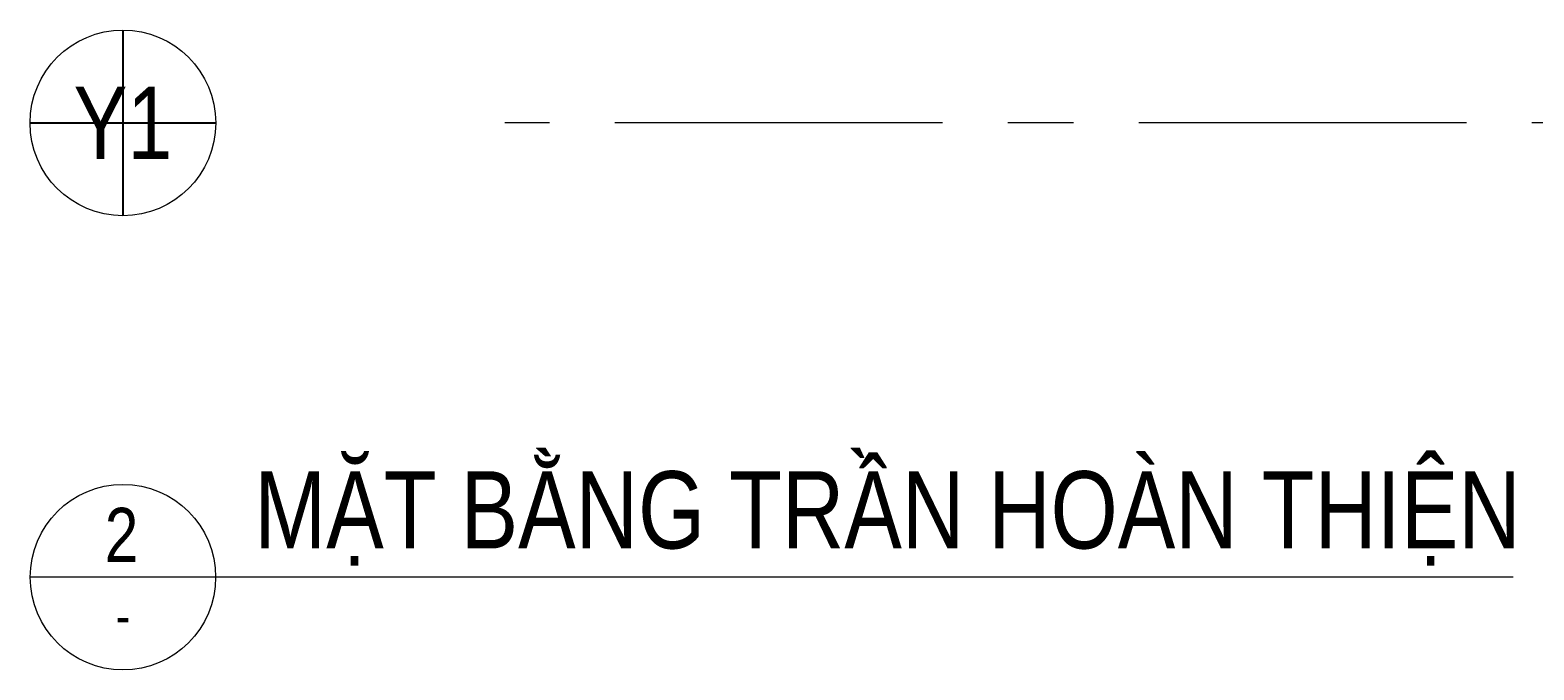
# Model space of a CAD drawing. Header units: millimetres. Extents: x -547695 to 905972, y -1055718 to 167349.
# Drawn here: x -533818 to -526528, y -914070 to -910970 of the extents above; entities that cross this region are included whole.
import ezdxf
from ezdxf.enums import TextEntityAlignment as Align
from ezdxf.xclip import XClip

# ---------------------------------------------------------------- set-up
doc = ezdxf.new("R2010")
doc.units = ezdxf.units.MM
doc.header["$XCLIPFRAME"] = 0
doc.linetypes.add('CENTER', pattern=[50.8, 31.75, -6.35, 6.35, -6.35])
doc.layers.get('DEFPOINTS').update_dxf_attribs({"color": 1, "lineweight": 25})
for name, color, linetype, lineweight in [('A-GRID', 250, 'CENTER', 15), ('A-HEVY', 111, 'Continuous', 35), ('A-SYMBOLS', 10, 'Continuous', 13)]:
    doc.layers.add(name, color=color, linetype=linetype, lineweight=lineweight)
doc.styles.add('VTK_Arial', font='arial.ttf', dxfattribs={"width": 0.8})
doc.styles.add('VTK_Arial_3.5 mm', font='arial.ttf', dxfattribs={"width": 0.8, "height": 3.5})

# ---------------------------------------------------------------- blocks, each defined once
blk = doc.blocks.new('*U327')
blk.add_wipeout([(4.5, 0), (4.465, -0.564), (4.359, -1.119), (4.184, -1.657), (3.943, -2.168), (3.641, -2.645), (3.28, -3.08), (2.868, -3.467), (2.411, -3.799), (1.916, -4.072), (1.391, -4.28), (0.843, -4.42), (0.283, -4.491), (-0.283, -4.491), (-0.843, -4.42), (-1.391, -4.28), (-1.916, -4.072), (-2.411, -3.799), (-2.868, -3.467), (-3.28, -3.08), (-3.641, -2.645), (-3.943, -2.168), (-4.184, -1.657), (-4.359, -1.119), (-4.465, -0.564), (-4.5, 0), (-4.465, 0.564), (-4.359, 1.119), (-4.184, 1.657), (-3.943, 2.168), (-3.641, 2.645), (-3.28, 3.08), (-2.868, 3.467), (-2.411, 3.799), (-1.916, 4.072), (-1.391, 4.28), (-0.843, 4.42), (-0.283, 4.491), (0.283, 4.491), (0.843, 4.42), (1.391, 4.28), (1.916, 4.072), (2.411, 3.799), (2.868, 3.467), (3.28, 3.08), (3.641, 2.645), (3.943, 2.168), (4.184, 1.657), (4.359, 1.119), (4.465, 0.564)])
blk.add_circle((0, 0), 4.5)
at = {"layer": 'DEFPOINTS', "color": 250}
for p, q in [((0, 4.5), (0, -4.5)), ((-4.5, 0), (4.5, 0))]:
    blk.add_line(p, q, dxfattribs=at)
at = {"color": 7, "style": 'VTK_Arial_3.5 mm', "width": 0.8}
blk.add_attdef('X12', text='', height=3.5, dxfattribs=at).set_placement((0, 0), align=Align.MIDDLE_CENTER)
blk = doc.blocks.new('Ư4RGH56YH')
at = {"layer": 'A-SYMBOLS', "xscale": 100, "yscale": 100, "zscale": 100}
blk.add_blockref('*U327', (-35225.7, -33632.3), dxfattribs=at).add_auto_attribs({'X12': 'Y1'})
blk = doc.blocks.new('*U132')
for p, q in [((0, 0), (-14.5, 0)), ((81.464, 0), (0, 0))]:
    blk.add_line(p, q)
blk.add_circle((-8.5, 0), 6)
at = {"color": 7, "style": 'VTK_Arial', "width": 0.8}
blk.add_attdef('SECTION', (0, 1.855), '', height=5, dxfattribs=at)
blk.add_attdef('MARK', text='', height=3.5, dxfattribs=at).set_placement((-8.588, 0.987), align=Align.CENTER)
at = {"color": 7, "linetype": 'Continuous', "style": 'VTK_Arial', "width": 0.8}
blk.add_attdef('REF', text='', height=2.5, dxfattribs=at).set_placement((-8.492, -3.754), align=Align.CENTER)
at = {"color": 7, "linetype": 'Continuous', "style": 'VTK_Arial', "width": 0.8, "flags": 8}
blk.add_attdef('SCALE-I', (0, -4.252), '', height=2.5, dxfattribs=at)
blk = doc.blocks.new('ERYUJH76Y')
at = {"layer": 'A-GRID', "ltscale": 50}
blk.add_lwpolyline([(4693.8, 6928.3), (-30446.5, 6928.3)], dxfattribs=at)
blk = doc.blocks.new('RHRTHRHRT')
at = {"layer": 'A-GRID'}
ref = blk.add_blockref('ERYUJH76Y', (-1300, -21728.3), dxfattribs=at)
XClip(ref).set_block_clipping_path([(-32069.3798585372, 5005.1306604635), (6367.1031573832, 26504.5361301411)])

msp = doc.modelspace()

# ---------------------------------------------------------------- block references
at = {"layer": 'A-SYMBOLS'}
msp.add_blockref('Ư4RGH56YH', (-498141.9, -877787.3), dxfattribs=at)

# ---------------------------------------------------------------- next in the draw order: block references
ref = msp.add_blockref('*U132', (-532730.9, -913620.9), dxfattribs=dict(at, xscale=74.91082045184334, yscale=74.91082045184334, zscale=74.91082045184334))
ref.add_attrib('SECTION', 'MẶT BẰNG TRẦN HOÀN THIỆN', (-532730.9, -913481.9), dxfattribs={"layer": '0', "color": 7, "height": 374.554, "style": 'VTK_Arial', "width": 0.8})
ref.add_attrib('REF', '-', dxfattribs={"layer": '0', "color": 7, "linetype": 'Continuous', "height": 187.3, "style": 'VTK_Arial', "width": 0.8}).set_placement((-533367.1, -913902.2), align=Align.CENTER)
ref.add_attrib('MARK', '2', dxfattribs={"layer": '0', "color": 7, "height": 262.2, "style": 'VTK_Arial', "width": 0.8}).set_placement((-533374.2, -913547), align=Align.CENTER)

# ---------------------------------------------------------------- next in the draw order: block references
at = {"layer": 'A-HEVY'}
msp.add_blockref('RHRTHRHRT', (-499769.1, -896619.6), dxfattribs=at)

doc.saveas('drawing.dxf')
